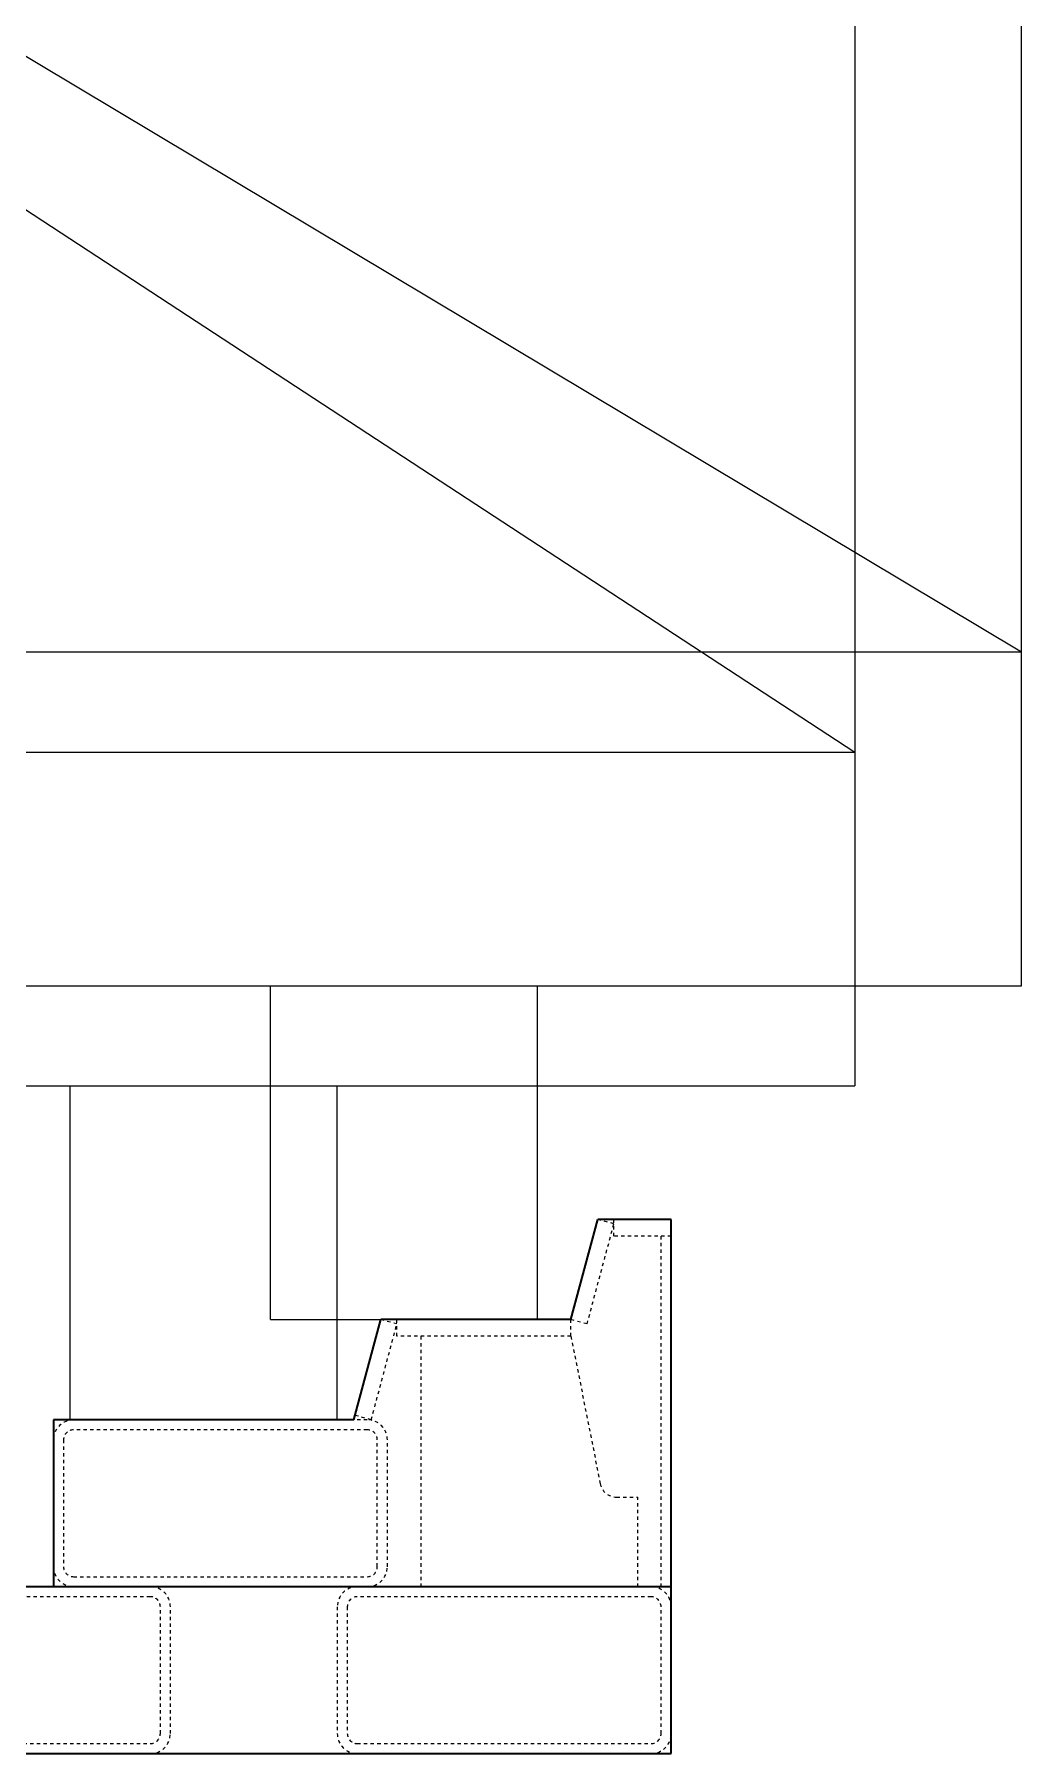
# Model space of a CAD drawing. Header units: millimetres. Extents: x -67280 to 67280, y -47520 to 47520.
# Drawn here: x 54853 to 55149, y -10783 to -10268 of the extents above; entities that cross this region are included whole.
import ezdxf

# ---------------------------------------------------------------- set-up
doc = ezdxf.new("R2010")
doc.units = ezdxf.units.MM
doc.linetypes.add('AD_LTYPE0 0.18 mm_1_1_1_1_1_1_1_1_1_1_1_1_1_1_1_1', pattern=[16, 13, -1, 1, -1])
doc.linetypes.add('虚线', pattern=[2, 1, -1])
for name, color, linetype, lineweight in [('ACADCAXA细实线层', 3, 'Continuous', 18), ('ACAD中心线层', 1, 'AD_LTYPE0 0.18 mm_1_1_1_1_1_1_1_1_1_1_1_1_1_1_1_1', 25), ('EB0', 7, 'Continuous', 35), ('尺寸线层', 4, 'Continuous', 18), ('虚线层', 100, '虚线', 18)]:
    doc.layers.add(name, color=color, linetype=linetype, lineweight=lineweight)

# ---------------------------------------------------------------- blocks, each defined once
blk = doc.blocks.new('*X1732')
at = {"layer": '虚线层', "linetype": '虚线', "lineweight": 18}
for p, q in [((34, 10), (-54, 10)), ((-60, 4), (-60, -34)), ((40, -34), (40, 4)), ((-54, -40), (34, -40))]:
    blk.add_line(p, q, dxfattribs=at)
at = {"layer": '虚线层'}
for p, q in [((34, 7), (-54, 7)), ((-57, 4), (-57, -34)), ((37, -34), (37, 4)), ((-54, -37), (34, -37))]:
    blk.add_line(p, q, dxfattribs=at)
at = {"layer": '虚线层', "linetype": '虚线', "lineweight": 18}
for centre, start, end in [((-54, 4), 90, 180), ((34, 4), 0, 90), ((-54, -34), 180, 270), ((34, -34), 270, 0)]:
    blk.add_arc(centre, 6, start, end, dxfattribs=at)
at = {"layer": '虚线层'}
for centre, start, end in [((-54, 4), 90, 180), ((34, 4), 0, 90), ((-54, -34), 180, 270), ((34, -34), 270.0001, 360)]:
    blk.add_arc(centre, 3, start, end, dxfattribs=at)
blk = doc.blocks.new('*X1733')
at = {"layer": '虚线层', "linetype": '虚线', "lineweight": 18}
for p, q in [((34, 10), (-54, 10)), ((-60, 4), (-60, -34)), ((40, -34), (40, 4)), ((-54, -40), (34, -40))]:
    blk.add_line(p, q, dxfattribs=at)
at = {"layer": '虚线层'}
for p, q in [((34, 7), (-54, 7)), ((-57, 4), (-57, -34)), ((37, -34), (37, 4)), ((-54, -37), (34, -37))]:
    blk.add_line(p, q, dxfattribs=at)
at = {"layer": '虚线层', "linetype": '虚线', "lineweight": 18}
for centre, start, end in [((-54, 4), 90, 180), ((34, 4), 0, 90), ((-54, -34), 180, 270), ((34, -34), 270, 0)]:
    blk.add_arc(centre, 6, start, end, dxfattribs=at)
at = {"layer": '虚线层'}
for centre, start, end in [((-54, 4), 90, 180), ((34, 4), 0, 90), ((-54, -34), 180, 270), ((34, -34), 270.0001, 360)]:
    blk.add_arc(centre, 3, start, end, dxfattribs=at)
blk = doc.blocks.new('*X1734')
at = {"layer": '虚线层', "linetype": '虚线', "lineweight": 18}
for p, q in [((49, 50), (-39, 50)), ((-45, 44), (-45, 6)), ((55, 6), (55, 44)), ((-39, 0), (49, 0))]:
    blk.add_line(p, q, dxfattribs=at)
at = {"layer": '虚线层'}
for p, q in [((49, 47), (-39, 47)), ((-42, 44), (-42, 6)), ((52, 6), (52, 44)), ((-39, 3), (49, 3))]:
    blk.add_line(p, q, dxfattribs=at)
at = {"layer": '虚线层', "linetype": '虚线', "lineweight": 18}
for centre, start, end in [((-39, 44), 90, 180), ((49, 44), 0, 90), ((-39, 6), 180, 270), ((49, 6), 270, 360)]:
    blk.add_arc(centre, 6, start, end, dxfattribs=at)
at = {"layer": '虚线层'}
for centre, start, end in [((-39, 44), 90, 180), ((49, 44), 0, 90), ((-39, 6), 180, 270), ((49, 6), 270.0001, 360)]:
    blk.add_arc(centre, 3, start, end, dxfattribs=at)
blk = doc.blocks.new('*X1739')
at = {"layer": '尺寸线层'}
for p, q in [((-535, 900), (535, 200)), ((535, 900), (535, 100)), ((-535, 200), (535, 200)), ((-535, 100), (535, 100)), ((300, 0), (300, 100)), ((380, 0), (380, 100)), ((380, 0), (300, 0))]:
    blk.add_line(p, q, dxfattribs=at)
blk = doc.blocks.new('*X1740')
at = {"layer": 'ACADCAXA细实线层', "linetype": 'Continuous', "lineweight": 18}
for p, q in [((-585, 900), (585, 200)), ((585, 200), (585, 900)), ((-585, 200), (585, 200)), ((585, 100), (585, 200)), ((-585, 100), (585, 100)), ((360, 0), (360, 100)), ((440, 0), (440, 100)), ((360, 0), (440, 0))]:
    blk.add_line(p, q, dxfattribs=at)

msp = doc.modelspace()

# ---------------------------------------------------------------- linework, layer by layer
at = {"layer": 'EB0'}
for p, q in [((55013.943, -10653.455), (55021.981, -10623.455)), ((55043.943, -10623.455), (55021.981, -10623.455)), ((55043.943, -10733.455), (55043.943, -10623.455)), ((54948.944, -10683.455), (54956.981, -10653.455)), ((55013.943, -10653.455), (54956.981, -10653.455)), ((54858.943, -10683.455), (54858.943, -10733.455)), ((54948.944, -10683.455), (54858.943, -10683.455)), ((54952.943, -10683.455), (54952.943, -10683.455)), ((55043.943, -10733.455), (54083.943, -10733.455)), ((55043.943, -10783.455), (55043.943, -10733.455)), ((54083.943, -10783.455), (55043.943, -10783.455))]:
    msp.add_line(p, q, dxfattribs=at)
at = {"layer": '虚线层', "linetype": '虚线', "lineweight": 18}
for p, q in [((55026.811, -10624.749), (55021.981, -10623.455)), ((55026.811, -10628.455), (55026.811, -10623.455)), ((55018.773, -10654.749), (55026.811, -10624.749)), ((55043.943, -10628.455), (55026.811, -10628.455)), ((55040.943, -10733.455), (55040.943, -10628.455)), ((54954.119, -10683.455), (54961.811, -10654.749)), ((54961.811, -10654.749), (54956.981, -10653.455)), ((54961.811, -10658.455), (54961.811, -10653.455)), ((55013.943, -10658.455), (55013.943, -10653.455)), ((55018.773, -10654.749), (55013.943, -10653.455)), ((55013.943, -10658.455), (54961.811, -10658.455)), ((54968.943, -10658.455), (54968.943, -10733.455)), ((55013.943, -10658.455), (55022.713, -10702.608)), ((54954.119, -10683.455), (54949.29, -10682.161)), ((55027.617, -10706.634), (55033.943, -10706.634)), ((55033.943, -10733.455), (55033.943, -10706.634))]:
    msp.add_line(p, q, dxfattribs=at)
msp.add_arc((55027.617, -10701.634), 5, 191.23399, 270, dxfattribs=at)

# ---------------------------------------------------------------- block references
at = {"layer": 'ACAD中心线层'}
for name, p in [('*X1740', (54563.943, -10653.455)), ('*X1739', (54563.943, -10683.455)), ('*X1734', (54903.943, -10733.455)), ('*X1733', (54853.943, -10743.455)), ('*X1732', (55003.943, -10743.455))]:
    msp.add_blockref(name, p, dxfattribs=at)

doc.saveas('drawing.dxf')
